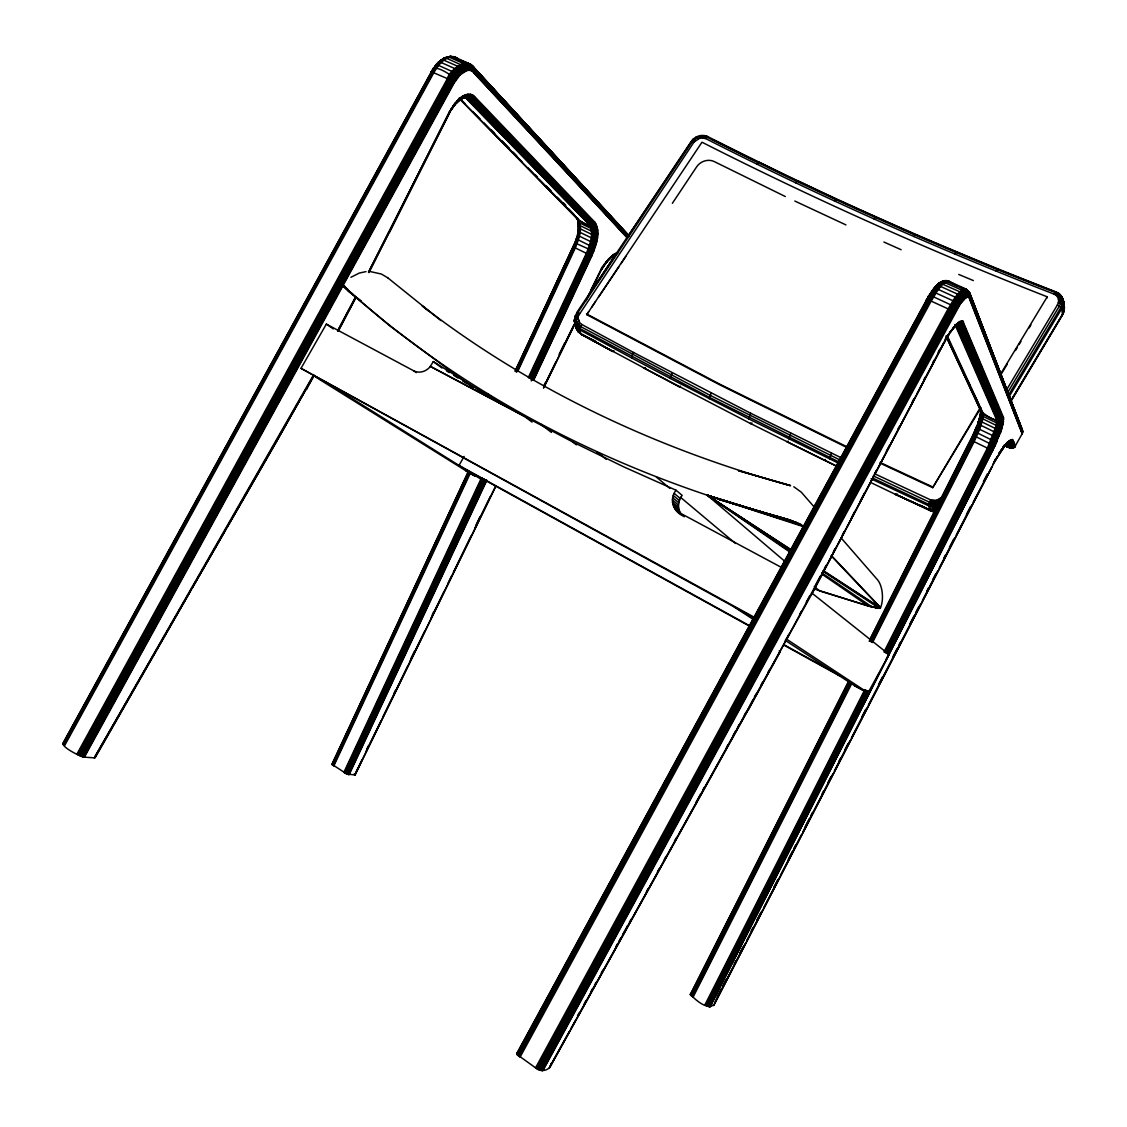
<?xml version="1.0" encoding="UTF-8"?>
<svg xmlns="http://www.w3.org/2000/svg" width="1127" height="1127" viewBox="0 0 1127 1127"><rect width="100%" height="100%" fill="white"/><g stroke="black" fill="none" stroke-linecap="round" stroke-linejoin="round"><path stroke-width="1.5" d="M464.394 71.621L463.366 67.395L460.985 64.817L446.109 58.041L442.643 59.294L448.8 56.928L462.958 63.295L465.874 66.31L466.536 70.691L460.055 74.945L454.167 82.975L84.384 757.175C78.326 755.963 59.604 745.736 63.845 743.144M533.733 380.053L591.788 255.942C595.887 245.728 601.409 232.599 594.957 222.301L474.509 96.415C470.283 92.076 463.634 94.753 459.774 98.204C459.802 100.669 457.238 103.459 454.73 103.219M591.041 289.724L600.902 269.874L606.946 261.182L601.395 269.367L588.364 296.218M551.061 1063.451C550.849 1070.58 540.537 1072.707 535.564 1067.832L517.054 1054.492L927.436 299.796C932.367 292.851 937.41 278.51 948.23 281.06L966.121 289.061L969.572 292.682L1022.372 430.007L1022.316 433.458L1014.568 447.222L1010.975 448.123L1004.721 445.686M576.263 324.787L576.475 328.859L581.546 334.536L612.863 351.483L613.961 350.793M870.213 641.221L971.699 440.544C975.728 430.627 983.068 420.005 980.391 408.89C982.364 419.92 975.32 430.472 971.277 440.333L869.805 640.953M1003.467 417.399L1003.115 424.259L1000.156 426.034L997.029 425.809L981.659 418.258L980.236 415.342L981.025 408.96L980.772 411.13C986.379 415.454 997.325 424.654 1003.467 417.399L962.768 320.956L958.302 322.477L950.822 331.169M433.317 69.226C435.557 65.042 451.927 74.917 455.984 79.975M837.276 462.619L748.807 418.92L670.269 378.461L631.698 358.006L632.416 354.582L633.557 352.483L750.681 413.243L840.686 457.534M670.269 378.461L672.143 372.896M709.292 398.761L711.151 393.14M748.807 418.92L750.681 413.243M788.886 438.966L790.76 433.233M829.599 458.928L831.472 453.139M439.798 62.802L440.544 60.379L442.7 59.675L457.562 66.211L460.802 69.071L462.225 73.044M920.52 505.347L931.423 510.7L895.486 494.288L934.255 511.996L930.324 510.559L928.662 505.84L930.55 499.867L936.593 500.36L942.13 497.049M956.471 309.855L952.301 305.558L933.593 296.852C924.858 294.696 928.831 298.852 933.677 289.09L937.594 289.104L956.288 297.655L959.218 300.233L960.359 303.91L542.932 1070.565M517.054 1054.492L517.124 1052.928M597.845 233.754L594.915 234.895L592.14 234.571L579.813 228.64L578.686 227.457L578.01 219.075L579.25 222.752L591.013 228.443L594.394 228.739L597.268 226.893M1006.242 390.393L1057.408 304.924C1059.915 301.233 1058.38 295.598 1054.041 294.119C935.452 248.025 819.075 196.197 705.643 138.551L700.29 137.86L694.063 141.96L578.348 315.884L575.08 316.264L574.361 321.237L576.221 328.154L574.333 320.448L576.827 312.489L691.203 141.495C694.683 136.282 702.036 133.803 707.784 136.635C821.217 194.21 937.565 245.968 1056.154 291.963C1064.776 295.626 1065.578 307.727 1062.367 315.222L1010.356 402.325M1007.355 392.999L1059.422 305.995C1062.536 301.388 1060.634 294.358 1055.224 292.513C936.636 246.489 820.273 194.703 706.84 137.1C701.811 134.634 695.401 136.818 692.372 141.368L577.897 312.531C574.742 316.87 575.545 323.872 580.518 326.492L710.01 395.281L839.545 459.76M1008.059 395.859L1060.972 307.389C1063.733 303.078 1063.155 296.936 1059.098 293.668L1056.098 295.316L1058.507 293.217L1061.888 296.795L1062.775 301.501M456.646 102.811L456.984 100.852L459.774 98.204M978.236 422.414L979.941 417.131L978.236 422.414L979.8 424.794L995.127 432.303L998.142 432.824L1000.861 431.824L1002.171 427.795L999.311 429.218L995.521 428.542L981.49 421.752L979.673 419.779L979.645 417.596M786.068 638.826L868.029 692.809L889.09 654.533L812.553 593.605M578.686 227.457L578.264 218.511M460.055 74.945L458.238 71.311L454.843 68.592L440.009 61.999L438.037 62.548L437.628 64.676M578.362 231.049L578.63 225.639L578.362 231.049L579.503 232.134L591.816 238.065L597.451 237.811M578.658 231.429L577.869 219.666M578.109 230.26L578.56 229.19L577.672 234.909L578.827 235.881L591.111 241.812L596.62 242.164M578.052 318.659C582.124 323.674 575.841 326.576 578.602 332.183L579.968 332.55L578.095 331.62L576.475 328.859L574.643 320.237L578.052 318.659L578.348 315.884M1022.147 433.796L969.474 298.176L969.938 293.541L967.839 291.287C959.753 294.556 956.105 303.881 951.597 310.756L539.03 1069.762M700.895 135.522L700.825 137.776M1010.525 401.156L1063.55 312.658L1064.367 307.657L1063.353 300.515L1060.831 299.148L1058.535 299.43L1061.197 295.978L1057.563 296.936L1058.507 293.217L1000.339 270.311M1010.482 401.606L1062.536 314.447L1064.367 307.657L1063.451 301.289L1060.916 299.796L1058.605 299.951M980.236 415.342L980.814 413.581L979.419 418.652M575.052 324.435L578.095 331.62L577.292 326.506L579.898 323.026M462.577 96.175L461.563 98.683L459.252 99.444L465.719 97.316L471.325 99.246L592.295 224.611C598.141 233.852 593.168 245.686 589.491 254.857L531.423 379.066M682.441 515.602C672.847 511.123 669.058 498.599 676.073 490.245L623.414 466.719L572.812 442.023L430.359 366.402C426.64 371.361 419.399 373.84 413.722 370.811L326.351 324.097L301.008 368.346L753.822 617.751M682.06 515.109C676.848 509.686 677.876 501.05 682.145 495.373L676.073 490.245M1062.691 313.264L1064.367 307.657L1062.691 300.275L1063.353 300.515M695.782 137.888L696.232 137.001L697.585 138.818M627.218 237.924L473.579 72.283C477.51 64.225 464.197 62.45 459.915 59.956M962.219 301.515L961.401 297.415L957.753 294.203L939.932 286.159L937.312 285.892L934.72 287.343L934.1 288.667L940.538 282.243L943.2 281.891L962.754 290.541L965.304 293.513L965.769 297.289L960.359 303.91M947.314 335.564L948.976 334.198L945.159 339.171M459.647 99.5L453.618 105.896L456.984 100.852M930.282 293.809L935.213 286.807M577.672 234.909L578.306 229.528M578.644 230.345L576.897 239.206L573.798 247.25L515.898 371.516M1002.692 424.766L1003.044 418.061L963.021 322.773L961.148 321.561L959.697 322.054L954.273 326.9L959.147 322.815L960.556 322.336L962.359 323.505L1002.509 418.652L1002.171 425.203L998.437 436.642L992.169 450.448L886.301 658.915M603.692 264.887L609.876 257.844L605.791 262.647L606.974 261.577M466.536 70.691L468.564 70.297L468.79 68.522L466.198 63.197L451.349 56.463L446.081 57.308M435.529 66.986L435.431 65.521L438.037 62.548M972.911 435.445L975.165 430.232L976.757 432.655L991.323 439.798L997.254 440.911L995.042 445.757L994.028 445.686L972.855 435.149L869.79 639.544M576.475 328.859L575.587 323.97L578.7 321.265M618.314 251.997L610.468 257.393M690.372 994.127C694.218 999.071 707.446 1010.623 713.546 1004.777M963.951 299.599L963.444 295.161L959.922 291.808L941.214 283.595L937.847 284.215L935.875 286.779M1059.042 293.908L1059.676 294.372M465.352 94.809L464.014 97.471L460.52 99.317M1009.299 396.338L1061.662 308.742L1063.282 304.656L1058.492 302.205L1062.916 299.275L1061.578 296.612L1057.83 297.373L1059.619 296.035L1059.098 293.668M345.327 288.315L342.918 284.934L348.652 291.358L390.294 326.267L469.424 384.997M1003.115 424.259L998.437 436.642L993.704 436.093L979.687 429.345L977.095 427.358L977.067 425.555L974.954 430.923M595.38 246.714L590.041 245.714L576.897 239.206L578.109 233.247M577.714 234.754L575.179 243.009L593.76 251.335M932.226 291.034L933.677 289.09M949.469 332.324L951.484 330.408L948.624 334.367M468.564 70.297L470.438 70.438C472.283 52.659 448.645 70.705 447.447 78.622L76.918 754.132M831.374 555.541L880.497 607.495C883.582 601.593 883.554 585.646 876.51 578.63L841.165 538.002M576.644 313.123L579.574 313.25M1060.831 299.148L1061.888 296.795M575.249 323.435L574.615 319.49L578.024 318.138M615.652 253.195L614.469 255.125L612.37 255.646L615.849 254.533M442.108 60.619L442.319 59.914L437.614 63.45M980.969 411.228L980.884 413.919L982.659 416.173L996.747 422.977L1000.635 423.386L1003.65 421.301M574.812 317.081L575.319 315.518L578.517 315.363M965.529 298.19L966.896 297.331L967.205 293.471L963.613 289.019L944.933 280.877L938.974 283.173L937.481 285.399M627.415 237.219L692.908 139.438L695.246 140.523M467.987 94.147L465.719 97.316L461.492 98.331M604.171 265.366L601.198 269.931L604.171 265.634M703.093 137.776L704.389 136.085M1002.748 446.926L1005.495 444.926L992.605 464.662M978.264 421.963L978.673 421.146L976.743 426.541M575.179 243.009L576.897 237.783M574.939 242.812L576.601 237.882M953.527 327.224L950.639 331.845M966.896 297.331L968.023 297.049L968.502 293.147L965.036 288.681C956.612 292.02 952.794 301.74 948.117 308.883L535.564 1067.832M83.821 757.119L453.772 82.595C457.28 76.058 465.958 65.155 473.946 71.494L627.443 237.473L472.128 71.114L472.65 67.662L471.255 64.746L454.449 56.913L450.744 57.054M709.911 1006.89L992.464 450.589L1000.861 431.824M784.829 561.331L707.362 495.317L803.692 526.76L799.705 523.773L782.208 517.716C623.499 475.664 471.664 401.015 348.99 290.907L343.242 286.244L342.918 284.934L344.777 286.709M690.879 142.34L692.372 141.368L694.063 141.96M953.329 328.38L956.217 324.463M542.538 1070.65L954.358 312.954L960.401 303.233L967.191 296.401L969.868 297.289L1022.316 433.458L968.882 297.331L969.488 293.485L968.234 292.189C960.345 295.387 956.753 304.515 952.343 311.249L539.875 1070.101M1000.029 452.786L1003.016 448.208M974.897 430.641L976.841 425.837M703.6 137.86L704.854 135.634L707.784 136.635L705.643 138.551M515.56 371.318L575.305 242.404L515.109 370.98M575.024 242.404L515.321 371.149M470.438 94.203L467.832 97.359L464.155 97.457L468.959 98.288L472.636 94.964M958.429 306.713L956.936 303.529L953.879 301.148L934.297 292.316L931.437 292.273L926.408 299.881L930.296 300.712L948.117 308.883L954.541 313.264M803.692 526.76L795.747 522.181L781.983 518.293L789.407 519.885L719.181 499.557L791.788 520.589L803.819 526.394M972.826 435.276L974.982 430.415M958.302 322.477L955.316 325.52L959.852 323.012L961.627 320.702M354.287 773.714L355.216 775.01L346.778 773.981L331.944 764.289L468.452 471.213M332.042 764.5L468.564 471.48M332.24 764.74L468.804 471.664M332.521 765.008L469.128 471.875M332.888 765.318L469.522 472.128M516.307 371.741L574.221 247.461C578.151 238.093 582.715 225.71 575.742 216.694L538.96 179.137M333.324 765.627L469.987 472.41M516.786 372.009L574.728 247.701C578.25 239.333 581.87 229.457 578.405 220.498L576.925 217.849L578.39 221.906M333.817 765.966L470.522 472.706M518.068 370.698L575.277 247.982C578.7 239.206 583.941 227.147 577.179 218.793L459.14 98.5M343.848 772.418L481.468 477.862M528.338 377.545L586.364 253.364C589.872 244.615 594.605 233.317 588.998 224.512L465.916 98.063L589.604 224.752C595.225 233.571 590.478 244.883 586.956 253.645L528.929 377.855M344.397 772.756L482.046 478.172M344.975 773.08L482.652 478.482M529.535 378.165L587.59 253.955C591.126 245.137 595.901 233.754 590.266 224.879L468.931 99.613L465.62 97.838M345.58 773.404L483.286 478.806M530.169 378.475L588.238 254.265C591.802 245.348 596.634 233.867 590.942 224.893L469.72 99.613L466.367 97.81L462.197 97.429M346.186 773.7L483.906 479.102M530.803 378.785L588.872 254.561C592.492 245.545 597.38 233.895 591.619 224.808L470.537 99.486L467.113 97.655L462.901 97.683M346.778 773.981L484.511 479.384M347.355 774.207L485.089 479.651M531.254 380.926L590.069 255.139C593.816 245.785 598.888 233.74 592.943 224.315L472.1 98.866L466.339 96.894L459.915 99.444M347.891 774.404L485.624 479.877M532.536 379.574L590.604 255.392C594.436 245.841 599.606 233.557 593.549 223.921L472.819 98.387L466.888 96.344L456.97 101.092M348.37 774.559L486.103 480.06M533.001 379.771L591.069 255.604C594.986 245.855 600.282 233.289 594.084 223.456L473.467 97.81C467.494 92.329 459.675 98.866 455.322 103.29M348.792 774.658L486.512 480.201M533.409 379.94L591.478 255.801C595.479 245.813 600.888 232.979 594.563 222.907L474.03 97.147C466.493 90.752 457.632 100.176 453.139 105.896M349.131 774.7L486.836 480.313M457.956 77.284L452.927 71.86L437.389 64.873L431.74 72.649L431.261 71.691L448.194 78.975L454.167 82.975M366.965 748.765L368.501 745.609M393.872 693.542L395.408 690.386M410.792 658.816L414.623 650.927M432.317 614.638L433.853 611.482M476.143 524.689L479.975 516.8M543.792 385.814L545.327 382.659M559.175 354.258L564.557 343.214M355.723 772.713L361.866 760.091M365.712 752.202L381.095 720.632M382.631 717.476L408.016 665.381M409.552 662.225L424.935 630.655M431.092 618.033L444.165 591.196M448.011 583.307L451.842 575.418M453.392 572.262L471.072 535.959M474.918 528.056L490.301 496.5M544.13 386.012L555.667 362.33M559.513 354.441L574.122 324.449M354.794 775.066L495.922 485.624M543.496 387.787L575.066 322.984M585.857 300.853L601.395 269.367M355.047 775.066L496.077 485.751M543.707 387.871L575.39 323.139M710.151 1006.848L995.042 445.757M1004.918 445.912L1009.637 440.572L1012.328 439.516L1015.469 446.095M960.119 321.209L957.725 324.012M368.416 272.213L449.603 111.686L454.322 104.036M369.459 270.889L451.828 107.685M389.336 232.092L449.603 111.686M389.604 232.204L452.082 108.065M690.245 994.606L848.349 681.722M690.4 994.859L849.335 680.581M869.213 641.291L970.925 440.15C975.32 430.077 981.758 419.483 980.462 408.115M690.654 995.169L849.194 681.708M691.006 995.521L849.589 681.976M691.429 995.888L850.068 682.286M870.692 641.517L972.221 440.798L977.884 428.204L981.152 417.751L981.307 411.735L946.032 336.001M691.936 996.282L850.617 682.61M871.241 641.841L972.812 441.094L978.405 428.612L981.659 418.258L981.814 412.313L946.624 336.663M692.485 996.691L851.223 682.962M871.861 642.179L973.446 441.404L979.025 428.993L982.251 418.709L982.406 412.806L946.595 335.663M693.091 997.099L851.871 683.328M872.509 642.545L974.122 441.728L979.687 429.345L982.913 419.089L983.082 413.186L947.384 336.1M704.981 1004.735L864.874 689.611M883.962 651.984L987.379 448.166L996.31 425.513L996.564 419.653L955.09 324.83M705.615 1005.129L865.55 689.978M884.639 652.35L988.083 448.518L997.029 425.809L997.296 419.934L955.992 325.168L960.753 324.661L963.543 321.956M706.263 1005.509L866.226 690.33M885.329 652.702L988.788 448.856L997.804 426.02L998.071 420.103L956.288 324.548L960.077 323.773L962.768 320.956M706.911 1005.847L866.902 690.668M886.005 653.04L989.478 449.18L998.592 426.119L998.874 420.146L957.908 325.407L955.062 324.801L956.879 324.421M707.545 1006.157L867.551 690.978M886.653 653.35L990.14 449.504L999.381 426.133L999.677 420.075L958.894 325.294L956.302 324.379M708.136 1006.411L868.156 691.26M887.259 653.632L990.76 449.8L1000.156 426.034L1000.452 419.878L959.852 325.055L957.26 324.252M708.686 1006.622L868.706 691.499M887.808 653.871L991.309 450.053L997.325 436.811L1000.889 425.851L1001.199 419.582L960.753 324.661L959.049 323.562L955.992 324.689M709.179 1006.777L868.396 693.26M888.287 654.069L991.788 450.279L997.916 436.755L1001.565 425.569L1001.889 419.174L961.599 324.139L959.852 323.012L956.119 325.139M709.587 1006.862L869.579 691.823M368.754 272.396L389.097 231.824M368.923 272.565L389.435 232.021M717.307 996.662L721.336 988.872M722.956 985.745L726.182 979.504M734.24 963.895L735.861 960.767M739.89 952.963L743.116 946.722M751.174 931.113L752.78 928M756.823 920.196L760.852 912.391M773.742 887.414L777.785 879.609M788.266 859.323L792.295 851.519M793.901 848.406L795.521 845.278M805.185 826.556L809.228 818.751M810.834 815.624L812.454 812.511M822.118 793.774L823.738 790.661M827.767 782.856L830.993 776.616M839.052 761.007L840.672 757.879M844.701 750.075L847.927 743.834M861.634 717.307L865.663 709.503M878.553 684.526L882.596 676.721M893.077 656.435L897.106 648.631M898.712 645.517L900.332 642.39M909.996 623.668L914.039 615.863M915.645 612.736L918.871 606.495M926.929 590.886L928.549 587.759M932.578 579.968L935.804 573.713M943.862 558.119L945.483 554.991M949.512 547.187L953.541 539.382M966.445 514.419L970.474 506.615M983.364 481.638L987.407 473.833M715.152 1001.664L745.003 943.905M746.609 940.777L761.937 911.109M763.543 907.996L778.87 878.327M780.476 875.214L801.452 834.614M803.058 831.501L832.909 773.742M834.515 770.614L849.843 740.946M851.448 737.833L866.776 708.165M868.396 705.051L920.815 603.579M922.421 600.452L937.749 570.783M939.369 567.67L954.682 538.002M956.302 534.888L971.629 505.22M973.235 502.093L992.239 466.381L713.743 1005.425M713.616 1005.523L994.873 461.309L993.845 461.521M680.469 386.195L679.384 386.913L581.546 334.536L578.602 332.183L581.673 324.407L580.25 323.393M875.031 472.96L876.651 469.86M886.371 451.293L889.612 445.109M897.698 429.641L899.318 426.541M912.278 401.79L913.898 398.704M923.619 380.137L925.239 377.038M932.522 363.119L934.142 360.034M938.185 352.3L939.805 349.201M846.955 527.168L915.138 397.296M916.758 394.196L943.496 343.129M812.088 593.436L943.989 342.89L812.088 593.436L549.356 1068.114M844.109 531.606L842.489 534.691L843.207 534.987M851.434 517.716L854.689 511.545M860.394 500.74L864.451 493.02M845.335 530.268L837.953 544.102M337.593 330.789L355.526 296.936M338.692 329.436L351.723 304.839M353.357 301.768L354.977 298.683M337.945 330.972L355.864 297.134M338.269 331.169L356.104 297.26M1009.637 440.572L1006.002 444.249L1011.933 440.164L1015.075 446.701L1013.032 440.263L1010.891 442.319L1007.2 442.643L1009.369 447.63L1005.411 445.883M815.37 585.35L820.301 576.136M824.415 568.459L826.049 565.388M833.445 551.582L835.093 548.511M827.274 564.063L748.356 709.616L780.363 651.505L779.194 650.842M828.923 560.992L836.319 547.173M516.673 1053.66L926.619 299.768M516.786 1054.041L926.972 299.74M517.434 1054.999L928.028 299.923C932.719 292.992 936.481 282.652 945.412 280.538L949.357 281.454L957.739 285.99M517.941 1055.534L928.704 300.12L935.861 288.751L943.989 280.848M518.547 1056.084L929.479 300.388C934.1 293.33 937.946 283.666 946.384 280.553L947.497 280.947M519.251 1056.647L930.296 300.712C934.973 293.598 938.833 283.863 947.328 280.736L949.357 281.454M520.04 1057.211L931.17 301.092C935.847 293.964 939.721 284.201 948.23 281.06M536.41 1068.382L949.004 309.319C953.681 302.191 957.485 292.499 965.881 289.146L969.065 291.893L1022.654 431.585M537.283 1068.889L949.906 309.784C954.541 302.698 958.316 293.09 966.642 289.752L968.431 291.189L1022.372 430.007M538.157 1069.354L950.765 310.263C955.358 303.262 959.077 293.781 967.304 290.47L969.572 292.682L1022.583 430.81M540.664 1070.368L953.019 311.728C957.316 305.163 960.796 296.274 968.502 293.147L970.15 294.457L1022.626 431.204M541.383 1070.551L953.583 312.179L962.148 299.092L965.825 295.401L969.572 294.457L1022.654 431.993L970.122 296.359L967.346 295.429L960.303 302.515L954.034 312.588L542.017 1070.65M787.181 637.375L788.844 634.304M799.635 614.426L801.297 611.369M806.284 602.198L809.609 596.07M313.433 375.108L94.274 757.837L84.384 757.175M94.274 757.837L277.059 440.643L313.729 375.263M313.982 375.404L94.738 757.837M306.6 389.209L305.854 388.787L306.6 389.224L314.123 375.474M944.215 341.805L945.666 339.171M944.017 343.143L946.455 338.396L944.074 343.045M62.647 743.778L431.458 71.635M62.788 744.088L431.754 71.649M63.07 744.44L432.176 71.734M63.45 744.834L432.683 71.889L440.009 61.999L448.081 56.815M63.957 745.243L433.289 72.128C437.304 65.267 442.897 57.618 451.349 56.463M64.563 745.68L433.965 72.424C437.994 65.549 443.587 57.871 452.068 56.716M77.594 754.583L448.194 78.975C452.561 71.466 460.647 60.266 470.649 64.239M78.355 755.02L448.955 79.369C453.308 71.931 461.323 60.802 471.255 64.746M79.158 755.442L449.743 79.82C454.04 72.452 461.943 61.464 471.762 65.352L496.739 92.372M79.975 755.837L450.532 80.285C454.575 72.706 464.69 60.097 473.918 67.479L629.218 236.36L471.804 65.352L629.148 236.008M80.82 756.203L451.293 80.764C455.266 73.354 465.141 61.013 474.171 68.226L628.035 235.557L474.312 69.015C465.507 61.985 455.886 74.03 452.012 81.243L81.637 756.513M82.426 756.766L452.674 81.722C456.435 74.706 465.761 63.027 474.312 69.846L627.908 236.149L474.312 69.015L627.908 236.121M83.159 756.978L453.265 82.172C456.9 75.396 465.916 64.098 474.199 70.677L627.795 236.557L474.312 69.846M752.78 700.008L748.103 709.404M754.456 696.951L756.132 693.894M761.19 684.737L762.866 681.68M767.924 672.509L769.6 669.452M577.447 1015.906L579.151 1012.835M584.265 1003.636L585.97 1000.565M591.069 991.366L592.774 988.294M594.478 985.237L596.183 982.166M601.283 972.967L602.987 969.896M615.765 946.891L617.469 943.82M619.16 940.763L620.864 937.692M622.569 934.621L627.683 925.422M629.387 922.351L631.092 919.28M646.405 891.682L648.11 888.611M657.478 871.734L659.182 868.678M664.282 859.464L665.987 856.407M674.51 841.066L676.214 837.995M695.796 802.72L700.895 793.521M702.6 790.45L704.305 787.379M726.436 747.511L728.141 744.44M733.254 735.241L735.804 730.634M737.509 727.563L739.213 724.506M744.313 715.307L746.018 712.236M549.624 1066.973L569.22 1031.67M570.924 1028.613L576.038 1019.4M577.742 1016.329L677.397 836.783M679.102 833.712L747.257 710.94M549.765 1067.368L748.37 709.573M449.264 112.165L452.209 108.389M277.904 439.037L306.22 388.984M464.113 456.421L458.999 465.437L750.018 625.992M524.266 416.215L477.763 389.378L433.289 361.57L430.359 366.402L524.266 416.215L532.029 422.104M1011.187 439.615L1007.101 442.897L1012.328 439.516M926.338 300.064L928.775 296.007M190.505 591.097L95.091 757.767M192.252 588.055L225.47 530.268M227.217 527.239L277.045 440.558M617.765 253.152L612.708 255.702L606.185 262.577M994.676 460.084L997.634 456.52L994.775 461.563M994.563 461.619L999.691 453.012M946.412 337.945L947.892 335.466M946.328 338.931L948.906 334.634M880.314 463.267L932.705 487.667L980.913 407.791M1000.015 376.15L1007.299 364.091M1015.483 350.539L1017.301 347.525M1019.118 344.51L1020.935 341.495M1029.12 327.929L1030.937 324.914M932.705 487.667L980.377 407.537M1000.241 374.615L1047.222 296.81C929.789 250.743 814.483 199.268 701.98 142.213L586.716 314.644L720.054 384.997L847.081 447.588M431.204 71.832L433.346 68.268M431.261 72.043L433.585 68.113M431.444 72.311L433.937 68.057M315.419 376.911L468.367 472.312M454.477 104.543L451.533 108.953L452.209 108.643M997.409 456.998L1000.382 452.11M601.297 268.508L602.86 266M928.338 296.542L931.437 292.273M474.509 96.415L469.72 99.613L463.042 97.176M594.957 222.301C590.069 228.795 580.208 221.357 575.967 217.314M948.356 335.282L951.343 330.972M672.368 203.311L696.711 166.74C700.416 161.26 708.08 158.611 714.18 161.541L785.322 196.535M592.267 289.78L615.694 254.744M586.716 314.644L588.674 311.742M591.605 307.375L595.521 301.557M598.451 297.204L618.977 266.676M620.935 263.774L625.823 256.505M998.79 453.265L1005.383 444.503M999.283 453.181L1000.889 450.8M451.871 108.925L454.533 104.98M452.096 108.826L454.463 105.332M1003.777 418.99L1001.48 421.033L997.578 421.301L983.392 414.567L980.941 411.834M930.381 293.302L933.128 289.442M1002.833 448.659L1001.156 449.758M603.889 265.986L606.904 261.929M1054.041 294.119L1056.154 291.963L1057.267 293.612L1055.675 294.992L1055.224 292.513M433.219 68.508L436.825 64.788M433.205 68.832L436.318 64.831M951.047 331.451L953.696 327.802M596.324 224.273C591.436 230.626 583.363 221.765 578.405 220.498M996.183 271.128L998.311 269.015L998.733 269.663L916.476 235.149L836.981 199.606L797.677 180.799L795.549 182.771M1002.452 448.602L1007.721 442.347M1002.171 449.363L1005.256 445.447M954.682 253.969L955.865 252.42L957.232 252.533M913.927 236.557L915.11 235.036L916.476 235.149M873.862 218.906L875.045 217.384L876.426 217.511M834.431 200.972L835.614 199.479L836.981 199.606M932.395 290.414L935.833 286.385M757.175 164.246L759.302 162.302L796.578 180.686M1060.761 302.599L1062.691 300.275M453.998 105.811L457.041 101.979M454.294 105.614L456.9 102.444M952.85 328.873L955.921 325.21M1004.481 446.306L1007.425 442.939M606.509 262.436L609.707 258.745M868.029 692.809L854.59 685.709L785.181 640.319M435.431 65.521L438.403 62.239M435.346 65.944L438.868 62.041M435.374 66.437L442.066 59.661M934.72 287.343L937.185 284.694M934.353 287.963L937.847 284.215M577.785 233.444L577.475 234.571M447.32 57.871L447.884 57.308L445.517 57.731M1064.142 308.587L1063.17 308.798L1064.071 307.826L1063.212 304.783L1063.775 311.883L1060.972 307.389L1057.408 304.924M941.13 282.652L943.524 280.961L944.595 281.327M456.294 103.078L459.422 100.035M597.789 230.077L594.859 231.599L592.069 231.415L579.729 225.485L578.348 223.174M692.668 140.185L693.485 138.903L695.655 140.142M607.904 259.731L612.806 255.167M608.397 259.703L612.51 256.181M608.819 259.59L612.229 256.59M437.769 62.957L441.488 59.773M465.676 470.692L475.664 476.355M936.622 285.3L940.496 282.229L942.862 282.313M936.185 286.004L939.312 283.708M458.168 101.021L459.098 100.472M938.974 283.173L939.693 282.638M458.675 100.81L461.563 98.683M870.565 482.441L896.092 494.683L897.177 493.894M825.373 459.478L824.288 460.239L750.286 423.372L751.977 423.019M610.975 257.336L615.215 254.308M611.454 257.181L614.877 254.758M788.421 441.291L786.731 441.643L836.192 465.902M930.944 510.883L933.931 511.517L933.776 506.911L930.55 499.867L874.467 473.692M1007.763 442.615L1011.454 440.742L1014.568 447.222L1012.624 440.896L1014.835 446.968M645.292 367.613L643.602 367.937L750.892 423.752M440.192 60.858L444.742 57.942M440.544 60.379L444.123 58.083M1064.367 307.657L1063.451 301.289M814.638 589.097L868.368 606.072L879.074 608.326L880.497 607.495M939.594 499.12L940.693 501.205L936.593 500.36L937.354 505.023L933.776 506.911L935.748 509.249M1006.411 443.066L1010.877 441.235L1013.962 447.63L1012.131 441.446L1014.272 447.433M578.503 320.786L575.305 323.294L579.841 328.492L709.334 397.338L838.854 461.901M938.354 283.821L939.862 282.933M350.92 277.298L359.274 273.072L366.021 271.607M1061.592 315.659L1062.536 314.447L1061.662 308.742M872.89 607.242L877.482 607.594L872.326 607.115L819.554 590.914L814.215 586.364M696.148 137.635L696.951 136.649L698.078 138.565M463.451 97.88L462.183 98.317M612.933 255.674L615.257 254.617M613.497 255.59L616.399 254.322M443.545 58.365L450.617 56.35M443.052 58.773L447.377 56.829M873.312 475.932L929.395 502.163L936.946 502.755L940.003 501.585L939.045 499.43M595.845 341.368L581.546 334.536L576.996 329.394L578.052 329.563M941.299 281.694L942.651 281.398M453.533 57.59L455.857 57.533L458.435 59.28L456.928 58.9M613.497 254.265L616.145 254.153M930.324 510.559L934.692 511.658M946.525 280.919L944.454 280.679M1009.186 441.742L1010.891 442.319L1013.638 447.799L1011.539 441.939M1007.792 442.221L1010.186 442.601L1012.553 448.123M871.03 478.834L928.662 505.84L933.1 511.461C935.804 512.405 930.958 503.205 933.452 500.613L936.199 502.91L937.706 506.558L936.495 505.206L928.704 504.347L872.636 478.087M928.662 505.84L936.805 506.756L935.988 500.487M879.074 608.326L880.441 608.2L879.342 608.341L823.485 571.628M786.871 519.702L789.407 519.885M449.884 56.378L454.449 56.913M449.18 56.561L451.476 56.759M343.439 286.455L344.369 286.554M369.797 271.452L381.433 274.058L387.815 277.848M948.272 282.032L949.23 282.215L948.455 281.13M576.756 328.704L577.813 328.915M1058.352 302.726L1063.282 304.656L1064.142 309.686L1062.507 303.487M936.946 502.755L939.566 503.375M871.918 606.439L868.368 606.072L821.949 574.136M790.576 485.526L738.424 470.677L790.351 485.667C657.957 449.138 531.056 390.111 422.188 305.868L429.021 311.362M790.041 552.188L707.362 495.317L792.154 521.421L791.788 520.589M791.295 552.188L707.362 495.317L789.168 520.449M791.14 550.385L707.362 495.317L792.929 521.688M792.436 550.807L707.362 495.317L798.141 523.689M792.422 550.596L707.362 495.317L801.508 525.281L800.733 524.421M707.362 495.317L801.917 525.506M968.023 297.049L968.882 297.331M965.036 288.681L966.853 290.132L960.767 287.371M970.615 439.967L992.648 450.659M470.438 70.438L472.128 71.114M452.984 56.547L456.59 57.787M452.223 56.589L454.322 57.435M467.874 62.999L473.537 66.803M1007.115 445.419L1011.736 447.306M1004.749 445.559L1010.975 448.123L1008.059 442.207L1008.806 442.136L1011.764 448.18L1004.523 445.433M1003.946 445.362L1010.158 447.926L1007.313 442.164M1006.425 445.588L1011.018 447.489M1004.566 445.63L1011.229 448.137L1004.89 445.447M793.802 486.765L801.255 492.147L813.807 506.558M1005.34 445.926L1010.158 447.926M958.753 274.439L973.348 280.567M1005.453 445.461L1011.764 448.18M344.989 286.441L342.594 285.356L348.144 289.625M573.347 246.982L591.788 255.942M883.906 242.037L901.135 249.715M896.092 494.683L931.423 510.7M845.954 224.907L794.817 201.043M880.088 462.45L932.494 486.836M895.486 494.288L930.719 510.968M846.87 446.771L719.829 384.194L586.477 313.87M836.798 466.296L823.682 459.858M712.912 139.593L759.739 162.936M781.476 567.459L677.595 511.714M581.673 324.407L633.557 352.483M631.698 358.006L579.799 329.873L575.348 325.139M301.008 368.346L753.921 617.075M783.899 644.672L834.713 672.706M464.69 469.001L749.807 626.316M783.716 645.024L839.192 675.651M470.987 473.918L475.397 476.355M854.59 685.709L864.663 691.274M582.265 334.31L612.863 351.483L581.152 334.127L577.813 327.013M936.495 505.206L933.029 503.079L932.874 500.543L932.043 505.305L933.424 511.855M446.391 370.755L449.321 372.586M453.73 375.333L458.125 378.094M462.535 380.841L466.944 383.603M469.874 385.434L472.805 387.279M477.214 390.027L481.609 392.788M332.733 386.42L481.44 479.482M823.217 570.6L880.398 607.763L831.261 555.865M823.245 570.896L879.877 607.833M734.198 606.988L753.146 619.371M614.736 256.829L613.609 255.364M821.682 572.784L872.326 607.115M345.51 287.639L348.652 291.358L361.218 300.909M326.351 324.097L333.338 328.901M868.072 692.809L869.241 693.626M413.722 370.811L416.272 372.614M795.747 522.181L797.522 523.435M875.285 607.256L876.257 607.96M928.704 504.347L932.142 506.854L933.959 511.602M433.289 361.57L441.995 367.994M477.763 389.378L481.891 392.464M487.103 393.562L501.163 404.114M345.707 288.667L352.695 294.006M540.298 423.879L551.483 432.444M346.045 287.779L342.918 284.934M572.812 442.023L576.432 444.841M596.718 451.744L606.354 459.407M675.975 510.235L684.272 516.786M440.925 320.575L387.97 277.975M674.608 508.502L680.708 513.405M673.552 506.558L679.651 511.489M672.805 504.459L678.919 509.418M455.857 57.533L457.703 59.027M672.41 502.262L678.524 507.235M672.354 499.994L678.482 505.009M672.664 497.74L678.778 502.783M673.312 495.542L679.412 500.613M674.284 493.457L680.37 498.543M656.351 477.031L669.762 488.287M680.497 497.303L735.508 543.468M459.14 98.105L577.742 219.131M563.345 202.804L565.796 205.311M491.02 129.577L494.711 133.338M502.064 140.861L509.418 148.37M513.095 152.131L516.772 155.892M535.17 174.685L537.621 177.193M546.201 185.969L551.103 190.97M557.231 197.239L564.585 204.762M568.262 208.509L574.39 214.778M461.732 100.289L465.409 104.036M472.762 111.545L480.116 119.053M483.793 122.815L521.801 161.612M527.929 167.881L535.283 175.389M499.106 94.936L521.66 119.392M524.041 121.955L628.528 235.177M474.199 70.677L627.542 237.233L473.946 71.494L627.387 237.6M474.171 68.226L628.021 235.613M1061.578 296.612L1063.127 302.177M929.395 502.163L933.015 506.953M1062.324 304.248L1063.987 311.01M946.3 336.832L980.899 411.087M952.442 347.68L953.921 350.863M967.924 381.081L970.136 385.857M973.827 393.802L978.997 404.945M1007.031 443.573L1008.623 447.208M1010.891 442.319L1013.286 447.94M1022.541 432.754L969.868 297.289L1022.443 433.12M979.631 321.491L981.518 326.379M985.28 336.128L987.167 341.016M990.929 350.765L992.817 355.653M996.592 365.402L998.48 370.276M1001.607 378.418L1004.129 384.913M1007.27 393.041L1009.778 399.55M1012.919 407.678L1015.427 414.187M1017.949 420.695L1019.836 425.569M970.122 296.359L1022.612 432.388M574.333 320.448L575.263 322.9M1013.032 440.263L1015.286 446.405M574.361 321.237L575.263 323.688M577.137 327.802L578.602 332.183M1060.535 295.316L1062.564 301.515M574.488 319.378L575.305 322.547M700.205 136.212L700.29 137.86M1062.282 297.458L1062.874 301.67M1063.085 305.445L1063.747 311.813M1047.222 296.81L1047.307 297.796M1064.297 306.868L1062.916 299.275L1064.297 306.868"/></g></svg>
